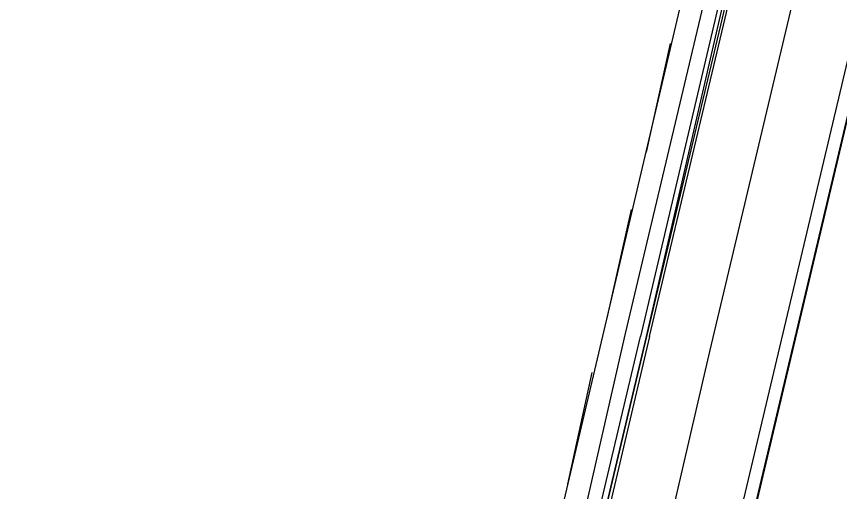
# Model space of a CAD drawing. Header units: feet. Extents: x -84 to 198, y -22 to 181.
# Drawn here: x 116.936 to 120.578, y 42.461 to 44.564 of the extents above; entities that cross this region are included whole.
import ezdxf

# ---------------------------------------------------------------- set-up
doc = ezdxf.new("R2010")
doc.units = ezdxf.units.FT
doc.layers.add('A-LINEA', color=7, linetype='CONTINUOUS')

msp = doc.modelspace()

# ---------------------------------------------------------------- linework, layer by layer
at = {"layer": 'A-LINEA'}
for p, q in [((119.12, 41.4178), (120.8533, 48.7911)), ((119.8667, 41.2311), (121.6133, 48.6178)), ((119.72, 43.9644), (119.8267, 44.4444)), ((119.5467, 43.2311), (119.6533, 43.7111)), ((119.6267, 43.1644), (119.2533, 41.5378)), ((119.3733, 42.4978), (119.48, 42.9911))]:
    msp.add_line(p, q, dxfattribs=at)
for points in [[(119.2267, 38.2711), (123.76, 57.4311), (117, 59.0311), (117.1467, 59.6844), (114.56, 60.2978), (115.0667, 62.4444), (118.2, 75.6978), (129.9467, 72.9244)], [(117, 59.0311), (123.76, 57.4311), (119.84, 40.8844)], [(119.7333, 43.1511), (120.1733, 45.0044), (120.16, 45.0044), (119.72, 43.1511), (120.1467, 45.0044), (120.1467, 45.0178), (120.1333, 45.0178), (119.6933, 43.1511)], [(120.08, 44.9644), (120.08, 44.9511), (120.0533, 44.9644), (119.6267, 43.1644)], [(119.5867, 41.2978), (120, 43.0844), (120.4267, 44.8844)], [(119.7333, 43.1511), (119.3333, 41.4444), (119.32, 41.4578), (119.72, 43.1511), (119.32, 41.4578), (119.3067, 41.4578), (119.2933, 41.4578), (119.6933, 43.1511)]]:
    msp.add_lwpolyline(points, dxfattribs=at)

doc.saveas('drawing.dxf')
